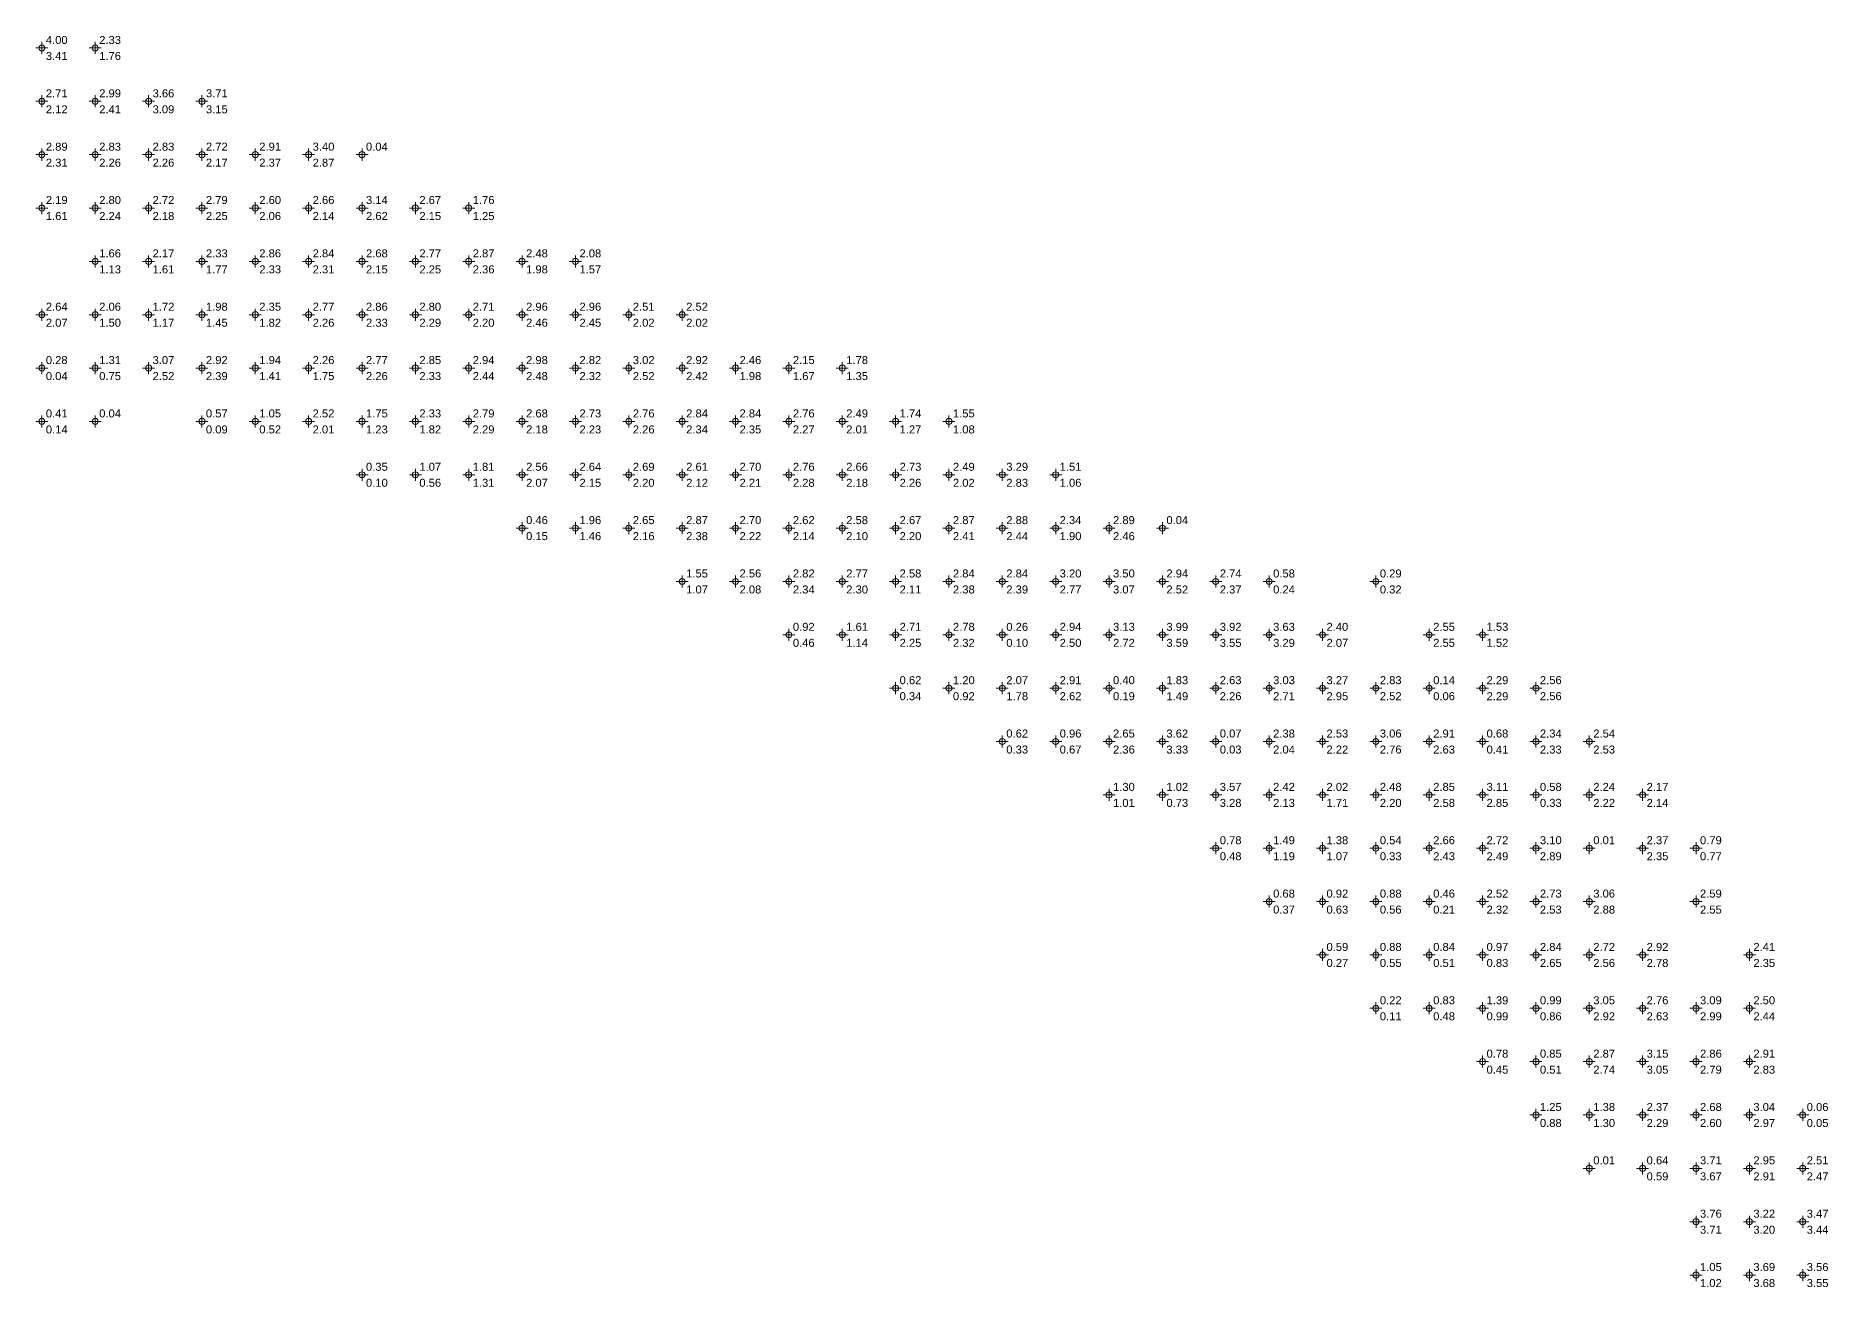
# Model space of a CAD drawing. Extents: x 64444 to 71224, y 9539 to 12461.
# Drawn here: x 69544 to 71224, y 9539 to 10711 of the extents above; entities that cross this region are included whole.
import ezdxf

# ---------------------------------------------------------------- set-up
doc = ezdxf.new("R2010")
doc.units = 0
doc.header["$MEASUREMENT"] = 0
doc.layers.get('0').update_dxf_attribs({"linetype": 'CONTINUOUS'})
doc.layers.add('scalars', color=7, linetype='CONTINUOUS', lineweight=9)
doc.styles.get("Standard").update_dxf_attribs({"font": 'arial.ttf'})

# ---------------------------------------------------------------- blocks, each defined once
blk = doc.blocks.new('SYMBOL')
at = {"color": 0}
for points in [[(-0.75, 0, 0), (0.75, 0, 0)], [(0, -0.75, 0), (0, 0.75, 0)]]:
    blk.add_polyline3d(points, dxfattribs=at)
blk.add_circle((0, 0), 0.375, dxfattribs=at)
for tag, p in [('VAL1', (0.5, 0.5)), ('VAL2', (0.5, -1.5))]:
    blk.add_attdef(tag, p, '', height=1, dxfattribs=at)

msp = doc.modelspace()

# ---------------------------------------------------------------- block references
at = {"layer": 'scalars', "xscale": 7.5, "yscale": 7.5}
for p, values in [((69550, 10700), {'VAL2': '3.41', 'VAL1': '4.00'}), ((69600, 10700), {'VAL2': '1.76', 'VAL1': '2.33'}), ((69550, 10650), {'VAL2': '2.12', 'VAL1': '2.71'}), ((69600, 10650), {'VAL2': '2.41', 'VAL1': '2.99'}), ((69650, 10650), {'VAL2': '3.09', 'VAL1': '3.66'}), ((69700, 10650), {'VAL2': '3.15', 'VAL1': '3.71'}), ((69550, 10600), {'VAL2': '2.31', 'VAL1': '2.89'}), ((69600, 10600), {'VAL2': '2.26', 'VAL1': '2.83'}), ((69650, 10600), {'VAL2': '2.26', 'VAL1': '2.83'}), ((69700, 10600), {'VAL2': '2.17', 'VAL1': '2.72'}), ((69750, 10600), {'VAL2': '2.37', 'VAL1': '2.91'}), ((69800, 10600), {'VAL2': '2.87', 'VAL1': '3.40'}), ((69550, 10550), {'VAL2': '1.61', 'VAL1': '2.19'}), ((69600, 10550), {'VAL2': '2.24', 'VAL1': '2.80'}), ((69650, 10550), {'VAL2': '2.18', 'VAL1': '2.72'}), ((69700, 10550), {'VAL2': '2.25', 'VAL1': '2.79'}), ((69750, 10550), {'VAL2': '2.06', 'VAL1': '2.60'}), ((69800, 10550), {'VAL2': '2.14', 'VAL1': '2.66'}), ((69850, 10550), {'VAL2': '2.62', 'VAL1': '3.14'}), ((69900, 10550), {'VAL2': '2.15', 'VAL1': '2.67'}), ((69950, 10550), {'VAL2': '1.25', 'VAL1': '1.76'}), ((69600, 10500), {'VAL2': '1.13', 'VAL1': '1.66'}), ((69650, 10500), {'VAL2': '1.61', 'VAL1': '2.17'}), ((69700, 10500), {'VAL2': '1.77', 'VAL1': '2.33'}), ((69750, 10500), {'VAL2': '2.33', 'VAL1': '2.86'}), ((69800, 10500), {'VAL2': '2.31', 'VAL1': '2.84'}), ((69850, 10500), {'VAL2': '2.15', 'VAL1': '2.68'}), ((69900, 10500), {'VAL2': '2.25', 'VAL1': '2.77'}), ((69950, 10500), {'VAL2': '2.36', 'VAL1': '2.87'}), ((70000, 10500), {'VAL2': '1.98', 'VAL1': '2.48'}), ((70050, 10500), {'VAL2': '1.57', 'VAL1': '2.08'}), ((69550, 10450), {'VAL2': '2.07', 'VAL1': '2.64'}), ((69600, 10450), {'VAL2': '1.50', 'VAL1': '2.06'}), ((69650, 10450), {'VAL2': '1.17', 'VAL1': '1.72'}), ((69700, 10450), {'VAL2': '1.45', 'VAL1': '1.98'}), ((69750, 10450), {'VAL2': '1.82', 'VAL1': '2.35'}), ((69800, 10450), {'VAL2': '2.26', 'VAL1': '2.77'}), ((69850, 10450), {'VAL2': '2.33', 'VAL1': '2.86'}), ((69900, 10450), {'VAL2': '2.29', 'VAL1': '2.80'}), ((69950, 10450), {'VAL2': '2.20', 'VAL1': '2.71'}), ((70000, 10450), {'VAL2': '2.46', 'VAL1': '2.96'}), ((70050, 10450), {'VAL2': '2.45', 'VAL1': '2.96'}), ((70100, 10450), {'VAL2': '2.02', 'VAL1': '2.51'}), ((70150, 10450), {'VAL2': '2.02', 'VAL1': '2.52'}), ((69550, 10400), {'VAL2': '0.04', 'VAL1': '0.28'}), ((69600, 10400), {'VAL2': '0.75', 'VAL1': '1.31'}), ((69650, 10400), {'VAL2': '2.52', 'VAL1': '3.07'}), ((69700, 10400), {'VAL2': '2.39', 'VAL1': '2.92'}), ((69750, 10400), {'VAL2': '1.41', 'VAL1': '1.94'}), ((69800, 10400), {'VAL2': '1.75', 'VAL1': '2.26'}), ((69850, 10400), {'VAL2': '2.26', 'VAL1': '2.77'}), ((69900, 10400), {'VAL2': '2.33', 'VAL1': '2.85'}), ((69950, 10400), {'VAL2': '2.44', 'VAL1': '2.94'}), ((70000, 10400), {'VAL2': '2.48', 'VAL1': '2.98'}), ((70050, 10400), {'VAL2': '2.32', 'VAL1': '2.82'}), ((70100, 10400), {'VAL2': '2.52', 'VAL1': '3.02'}), ((70150, 10400), {'VAL2': '2.42', 'VAL1': '2.92'}), ((70200, 10400), {'VAL2': '1.98', 'VAL1': '2.46'}), ((70250, 10400), {'VAL2': '1.67', 'VAL1': '2.15'}), ((70300, 10400), {'VAL2': '1.35', 'VAL1': '1.78'}), ((69550, 10350), {'VAL2': '0.14', 'VAL1': '0.41'}), ((69700, 10350), {'VAL2': '0.09', 'VAL1': '0.57'}), ((69750, 10350), {'VAL2': '0.52', 'VAL1': '1.05'}), ((69800, 10350), {'VAL2': '2.01', 'VAL1': '2.52'}), ((69850, 10350), {'VAL2': '1.23', 'VAL1': '1.75'}), ((69900, 10350), {'VAL2': '1.82', 'VAL1': '2.33'}), ((69950, 10350), {'VAL2': '2.29', 'VAL1': '2.79'}), ((70000, 10350), {'VAL2': '2.18', 'VAL1': '2.68'}), ((70050, 10350), {'VAL2': '2.23', 'VAL1': '2.73'}), ((70100, 10350), {'VAL2': '2.26', 'VAL1': '2.76'}), ((70150, 10350), {'VAL2': '2.34', 'VAL1': '2.84'}), ((70200, 10350), {'VAL2': '2.35', 'VAL1': '2.84'}), ((70250, 10350), {'VAL2': '2.27', 'VAL1': '2.76'}), ((70300, 10350), {'VAL2': '2.01', 'VAL1': '2.49'}), ((70350, 10350), {'VAL2': '1.27', 'VAL1': '1.74'}), ((70400, 10350), {'VAL2': '1.08', 'VAL1': '1.55'}), ((69850, 10300), {'VAL2': '0.10', 'VAL1': '0.35'}), ((69900, 10300), {'VAL2': '0.56', 'VAL1': '1.07'}), ((69950, 10300), {'VAL2': '1.31', 'VAL1': '1.81'}), ((70000, 10300), {'VAL2': '2.07', 'VAL1': '2.56'}), ((70050, 10300), {'VAL2': '2.15', 'VAL1': '2.64'}), ((70100, 10300), {'VAL2': '2.20', 'VAL1': '2.69'}), ((70150, 10300), {'VAL2': '2.12', 'VAL1': '2.61'}), ((70200, 10300), {'VAL2': '2.21', 'VAL1': '2.70'}), ((70250, 10300), {'VAL2': '2.28', 'VAL1': '2.76'}), ((70300, 10300), {'VAL2': '2.18', 'VAL1': '2.66'}), ((70350, 10300), {'VAL2': '2.26', 'VAL1': '2.73'}), ((70400, 10300), {'VAL2': '2.02', 'VAL1': '2.49'}), ((70450, 10300), {'VAL2': '2.83', 'VAL1': '3.29'}), ((70500, 10300), {'VAL2': '1.06', 'VAL1': '1.51'}), ((70000, 10250), {'VAL2': '0.15', 'VAL1': '0.46'}), ((70050, 10250), {'VAL2': '1.46', 'VAL1': '1.96'}), ((70100, 10250), {'VAL2': '2.16', 'VAL1': '2.65'}), ((70150, 10250), {'VAL2': '2.38', 'VAL1': '2.87'}), ((70200, 10250), {'VAL2': '2.22', 'VAL1': '2.70'}), ((70250, 10250), {'VAL2': '2.14', 'VAL1': '2.62'}), ((70300, 10250), {'VAL2': '2.10', 'VAL1': '2.58'}), ((70350, 10250), {'VAL2': '2.20', 'VAL1': '2.67'}), ((70400, 10250), {'VAL2': '2.41', 'VAL1': '2.87'}), ((70450, 10250), {'VAL2': '2.44', 'VAL1': '2.88'}), ((70500, 10250), {'VAL2': '1.90', 'VAL1': '2.34'}), ((70550, 10250), {'VAL2': '2.46', 'VAL1': '2.89'}), ((70150, 10200), {'VAL2': '1.07', 'VAL1': '1.55'}), ((70200, 10200), {'VAL2': '2.08', 'VAL1': '2.56'}), ((70250, 10200), {'VAL2': '2.34', 'VAL1': '2.82'}), ((70300, 10200), {'VAL2': '2.30', 'VAL1': '2.77'}), ((70350, 10200), {'VAL2': '2.11', 'VAL1': '2.58'}), ((70400, 10200), {'VAL2': '2.38', 'VAL1': '2.84'}), ((70450, 10200), {'VAL2': '2.39', 'VAL1': '2.84'}), ((70500, 10200), {'VAL2': '2.77', 'VAL1': '3.20'}), ((70550, 10200), {'VAL2': '3.07', 'VAL1': '3.50'}), ((70600, 10200), {'VAL2': '2.52', 'VAL1': '2.94'}), ((70650, 10200), {'VAL2': '2.37', 'VAL1': '2.74'}), ((70700, 10200), {'VAL2': '0.24', 'VAL1': '0.58'}), ((70800, 10200), {'VAL2': '0.32', 'VAL1': '0.29'}), ((70250, 10150), {'VAL2': '0.46', 'VAL1': '0.92'}), ((70300, 10150), {'VAL2': '1.14', 'VAL1': '1.61'}), ((70350, 10150), {'VAL2': '2.25', 'VAL1': '2.71'}), ((70400, 10150), {'VAL2': '2.32', 'VAL1': '2.78'}), ((70450, 10150), {'VAL2': '0.10', 'VAL1': '0.26'}), ((70500, 10150), {'VAL2': '2.50', 'VAL1': '2.94'}), ((70550, 10150), {'VAL2': '2.72', 'VAL1': '3.13'}), ((70600, 10150), {'VAL2': '3.59', 'VAL1': '3.99'}), ((70650, 10150), {'VAL2': '3.55', 'VAL1': '3.92'}), ((70700, 10150), {'VAL2': '3.29', 'VAL1': '3.63'}), ((70750, 10150), {'VAL2': '2.07', 'VAL1': '2.40'}), ((70850, 10150), {'VAL2': '2.55', 'VAL1': '2.55'}), ((70900, 10150), {'VAL2': '1.52', 'VAL1': '1.53'}), ((70350, 10100), {'VAL2': '0.34', 'VAL1': '0.62'}), ((70400, 10100), {'VAL2': '0.92', 'VAL1': '1.20'}), ((70450, 10100), {'VAL2': '1.78', 'VAL1': '2.07'}), ((70500, 10100), {'VAL2': '2.62', 'VAL1': '2.91'}), ((70550, 10100), {'VAL2': '0.19', 'VAL1': '0.40'}), ((70600, 10100), {'VAL2': '1.49', 'VAL1': '1.83'}), ((70650, 10100), {'VAL2': '2.26', 'VAL1': '2.63'}), ((70700, 10100), {'VAL2': '2.71', 'VAL1': '3.03'}), ((70750, 10100), {'VAL2': '2.95', 'VAL1': '3.27'}), ((70800, 10100), {'VAL2': '2.52', 'VAL1': '2.83'}), ((70850, 10100), {'VAL2': '0.06', 'VAL1': '0.14'}), ((70900, 10100), {'VAL2': '2.29', 'VAL1': '2.29'}), ((70950, 10100), {'VAL2': '2.56', 'VAL1': '2.56'}), ((70450, 10050), {'VAL2': '0.33', 'VAL1': '0.62'}), ((70500, 10050), {'VAL2': '0.67', 'VAL1': '0.96'}), ((70550, 10050), {'VAL2': '2.36', 'VAL1': '2.65'}), ((70600, 10050), {'VAL2': '3.33', 'VAL1': '3.62'}), ((70650, 10050), {'VAL2': '0.03', 'VAL1': '0.07'}), ((70700, 10050), {'VAL2': '2.04', 'VAL1': '2.38'}), ((70750, 10050), {'VAL2': '2.22', 'VAL1': '2.53'}), ((70800, 10050), {'VAL2': '2.76', 'VAL1': '3.06'}), ((70850, 10050), {'VAL2': '2.63', 'VAL1': '2.91'}), ((70900, 10050), {'VAL2': '0.41', 'VAL1': '0.68'}), ((70950, 10050), {'VAL2': '2.33', 'VAL1': '2.34'}), ((71000, 10050), {'VAL2': '2.53', 'VAL1': '2.54'}), ((70550, 10000), {'VAL2': '1.01', 'VAL1': '1.30'}), ((70600, 10000), {'VAL2': '0.73', 'VAL1': '1.02'}), ((70650, 10000), {'VAL2': '3.28', 'VAL1': '3.57'}), ((70700, 10000), {'VAL2': '2.13', 'VAL1': '2.42'}), ((70750, 10000), {'VAL2': '1.71', 'VAL1': '2.02'}), ((70800, 10000), {'VAL2': '2.20', 'VAL1': '2.48'}), ((70850, 10000), {'VAL2': '2.58', 'VAL1': '2.85'}), ((70900, 10000), {'VAL2': '2.85', 'VAL1': '3.11'}), ((70950, 10000), {'VAL2': '0.33', 'VAL1': '0.58'}), ((71000, 10000), {'VAL2': '2.22', 'VAL1': '2.24'}), ((71050, 10000), {'VAL2': '2.14', 'VAL1': '2.17'}), ((70650, 9950), {'VAL2': '0.48', 'VAL1': '0.78'}), ((70700, 9950), {'VAL2': '1.19', 'VAL1': '1.49'}), ((70750, 9950), {'VAL2': '1.07', 'VAL1': '1.38'}), ((70800, 9950), {'VAL2': '0.33', 'VAL1': '0.54'}), ((70850, 9950), {'VAL2': '2.43', 'VAL1': '2.66'}), ((70900, 9950), {'VAL2': '2.49', 'VAL1': '2.72'}), ((70950, 9950), {'VAL2': '2.89', 'VAL1': '3.10'}), ((71050, 9950), {'VAL2': '2.35', 'VAL1': '2.37'}), ((71100, 9950), {'VAL2': '0.77', 'VAL1': '0.79'}), ((70700, 9900), {'VAL2': '0.37', 'VAL1': '0.68'}), ((70750, 9900), {'VAL2': '0.63', 'VAL1': '0.92'}), ((70800, 9900), {'VAL2': '0.56', 'VAL1': '0.88'}), ((70850, 9900), {'VAL2': '0.21', 'VAL1': '0.46'}), ((70900, 9900), {'VAL2': '2.32', 'VAL1': '2.52'}), ((70950, 9900), {'VAL2': '2.53', 'VAL1': '2.73'}), ((71000, 9900), {'VAL2': '2.88', 'VAL1': '3.06'}), ((71100, 9900), {'VAL2': '2.55', 'VAL1': '2.59'}), ((70750, 9850), {'VAL2': '0.27', 'VAL1': '0.59'}), ((70800, 9850), {'VAL2': '0.55', 'VAL1': '0.88'}), ((70850, 9850), {'VAL2': '0.51', 'VAL1': '0.84'}), ((70900, 9850), {'VAL2': '0.83', 'VAL1': '0.97'}), ((70950, 9850), {'VAL2': '2.65', 'VAL1': '2.84'}), ((71000, 9850), {'VAL2': '2.56', 'VAL1': '2.72'}), ((71050, 9850), {'VAL2': '2.78', 'VAL1': '2.92'}), ((71150, 9850), {'VAL2': '2.35', 'VAL1': '2.41'}), ((70800, 9800), {'VAL2': '0.11', 'VAL1': '0.22'}), ((70850, 9800), {'VAL2': '0.48', 'VAL1': '0.83'}), ((70900, 9800), {'VAL2': '0.99', 'VAL1': '1.39'}), ((70950, 9800), {'VAL2': '0.86', 'VAL1': '0.99'}), ((71000, 9800), {'VAL2': '2.92', 'VAL1': '3.05'}), ((71050, 9800), {'VAL2': '2.63', 'VAL1': '2.76'}), ((71100, 9800), {'VAL2': '2.99', 'VAL1': '3.09'}), ((71150, 9800), {'VAL2': '2.44', 'VAL1': '2.50'}), ((70900, 9750), {'VAL2': '0.45', 'VAL1': '0.78'}), ((70950, 9750), {'VAL2': '0.51', 'VAL1': '0.85'}), ((71000, 9750), {'VAL2': '2.74', 'VAL1': '2.87'}), ((71050, 9750), {'VAL2': '3.05', 'VAL1': '3.15'}), ((71100, 9750), {'VAL2': '2.79', 'VAL1': '2.86'}), ((71150, 9750), {'VAL2': '2.83', 'VAL1': '2.91'}), ((70950, 9700), {'VAL2': '0.88', 'VAL1': '1.25'}), ((71000, 9700), {'VAL2': '1.30', 'VAL1': '1.38'}), ((71050, 9700), {'VAL2': '2.29', 'VAL1': '2.37'}), ((71100, 9700), {'VAL2': '2.60', 'VAL1': '2.68'}), ((71150, 9700), {'VAL2': '2.97', 'VAL1': '3.04'}), ((71200, 9700), {'VAL2': '0.05', 'VAL1': '0.06'}), ((71050, 9650), {'VAL2': '0.59', 'VAL1': '0.64'}), ((71100, 9650), {'VAL2': '3.67', 'VAL1': '3.71'}), ((71150, 9650), {'VAL2': '2.91', 'VAL1': '2.95'}), ((71200, 9650), {'VAL2': '2.47', 'VAL1': '2.51'}), ((71100, 9600), {'VAL2': '3.71', 'VAL1': '3.76'}), ((71150, 9600), {'VAL2': '3.20', 'VAL1': '3.22'}), ((71200, 9600), {'VAL2': '3.44', 'VAL1': '3.47'}), ((71100, 9550), {'VAL2': '1.02', 'VAL1': '1.05'}), ((71150, 9550), {'VAL2': '3.68', 'VAL1': '3.69'}), ((71200, 9550), {'VAL2': '3.55', 'VAL1': '3.56'})]:
    msp.add_blockref('SYMBOL', p, dxfattribs=at).add_auto_attribs(values)
at = {"layer": 'scalars'}
ref = msp.add_blockref('SYMBOL', (69850, 10600), dxfattribs=dict(at, xscale=7.5, yscale=7.5))
ref.add_attrib('VAL1', '0.04', (69853.75, 10603.75), dxfattribs={"layer": '0', "color": 0, "height": 7.5})
ref = msp.add_blockref('SYMBOL', (69600, 10350), dxfattribs=dict(at, xscale=7.5, yscale=7.5))
ref.add_attrib('VAL1', '0.04', (69603.75, 10353.75), dxfattribs={"layer": '0', "color": 0, "height": 7.5})
ref = msp.add_blockref('SYMBOL', (70600, 10250), dxfattribs=dict(at, xscale=7.5, yscale=7.5))
ref.add_attrib('VAL1', '0.04', (70603.75, 10253.75), dxfattribs={"layer": '0', "color": 0, "height": 7.5})
ref = msp.add_blockref('SYMBOL', (71000, 9950), dxfattribs=dict(at, xscale=7.5, yscale=7.5))
ref.add_attrib('VAL1', '0.01', (71003.75, 9953.75), dxfattribs={"layer": '0', "color": 0, "height": 7.5})
ref = msp.add_blockref('SYMBOL', (71000, 9650), dxfattribs=dict(at, xscale=7.5, yscale=7.5))
ref.add_attrib('VAL1', '0.01', (71003.75, 9653.75), dxfattribs={"layer": '0', "color": 0, "height": 7.5})

doc.saveas('drawing.dxf')
